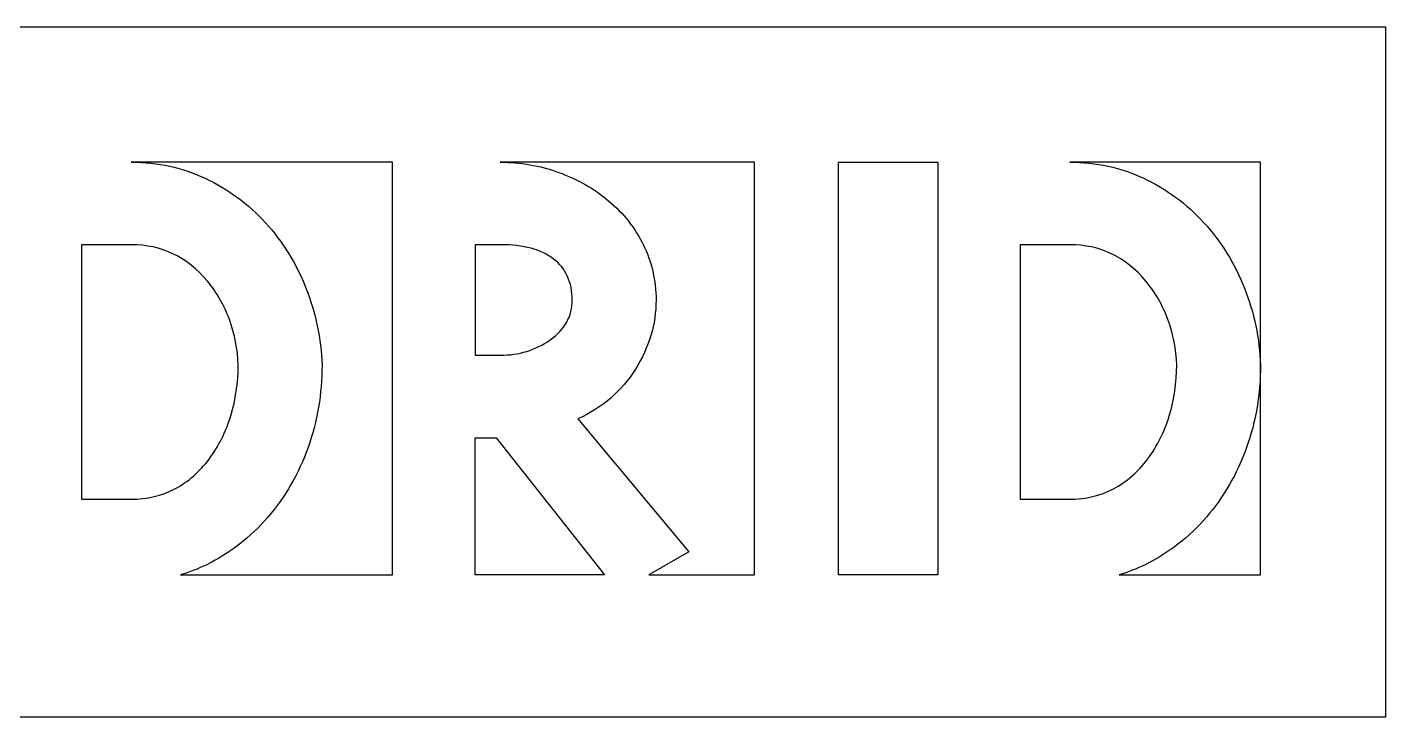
# Model space of a CAD drawing. Extents: x 0 to 338, y -186 to -55.
# Drawn here: x 264.3 to 337.4, y -185.8 to -148.7 of the extents above; entities that cross this region are included whole.
import ezdxf

# ---------------------------------------------------------------- set-up
doc = ezdxf.new("R2010")
doc.units = 0
doc.layers.add('CALQUE_1', color=7, linetype='CONTINUOUS')

msp = doc.modelspace()

# ---------------------------------------------------------------- linework, layer by layer
at = {"layer": 'CALQUE_1', "color": 250}
for points in [[(-0.001, -148.695), (-0.001, -185.814), (337.439, -185.814), (337.439, -148.695), (-0.001, -148.695)], [(313.3, -155.962), (313.3, -178.171), (307.955, -178.171), (307.955, -155.962), (313.3, -155.962)], [(289.511, -170.793), (295.353, -178.171), (288.381, -178.171), (288.381, -170.793), (289.511, -170.793)]]:
    msp.add_lwpolyline(points, dxfattribs=at)
for points, knots in [([(283.94, -155.962), (283.94, -155.962), (283.94, -178.171), (283.94, -178.171), (283.94, -178.171), (272.524, -178.171), (272.524, -178.171), (273.005, -178.029), (273.473, -177.848), (273.928, -177.625), (275.182, -177.01), (276.28, -176.157), (277.221, -175.065), (278.162, -173.974), (278.884, -172.726), (279.386, -171.32), (279.887, -169.915), (280.139, -168.434), (280.139, -166.878), (280.088, -165.448), (279.8, -164.068), (279.273, -162.738), (278.746, -161.408), (278.018, -160.234), (277.09, -159.218), (276.161, -158.202), (275.082, -157.405), (273.852, -156.828), (272.623, -156.251), (271.293, -155.962), (269.862, -155.962), (269.862, -155.962), (283.94, -155.962), (283.94, -155.962)], [0, 0, 0, 0, 1, 1, 1, 2, 2, 2, 3, 3, 3, 4, 4, 4, 5, 5, 5, 6, 6, 6, 7, 7, 7, 8, 8, 8, 9, 9, 9, 10, 10, 10, 11, 11, 11, 11]), ([(303.438, -155.962), (303.438, -155.962), (303.438, -178.171), (303.438, -178.171), (303.438, -178.171), (297.737, -178.171), (297.737, -178.171), (297.737, -178.171), (299.9, -176.929), (299.9, -176.929), (299.9, -176.929), (293.915, -169.777), (293.915, -169.777), (295.245, -169.174), (296.28, -168.284), (297.02, -167.104), (297.76, -165.925), (298.131, -164.683), (298.131, -163.378), (298.131, -162.324), (297.905, -161.339), (297.453, -160.423), (297.002, -159.507), (296.381, -158.716), (295.59, -158.051), (294.799, -157.387), (293.896, -156.872), (292.88, -156.508), (291.863, -156.144), (290.816, -155.962), (289.737, -155.962), (289.737, -155.962), (303.438, -155.962), (303.438, -155.962)], [0, 0, 0, 0, 1, 1, 1, 2, 2, 2, 3, 3, 3, 4, 4, 4, 5, 5, 5, 6, 6, 6, 7, 7, 7, 8, 8, 8, 9, 9, 9, 10, 10, 10, 11, 11, 11, 11]), ([(330.69, -166.878), (330.69, -166.878), (330.69, -178.171), (330.69, -178.171), (330.69, -178.171), (323.076, -178.171), (323.076, -178.171), (323.557, -178.029), (324.025, -177.848), (324.48, -177.625), (325.734, -177.01), (326.832, -176.157), (327.773, -175.065), (328.714, -173.974), (329.435, -172.726), (329.938, -171.32), (330.439, -169.915), (330.69, -168.434), (330.69, -166.878), (330.64, -165.448), (330.352, -164.068), (329.825, -162.738), (329.298, -161.408), (328.57, -160.234), (327.641, -159.218), (326.713, -158.202), (325.634, -157.405), (324.404, -156.828), (323.175, -156.251), (321.845, -155.962), (320.414, -155.962), (320.414, -155.962), (330.69, -155.962), (330.69, -155.962), (330.69, -155.962), (330.69, -166.878), (330.69, -166.878)], [0, 0, 0, 0, 1, 1, 1, 2, 2, 2, 3, 3, 3, 4, 4, 4, 5, 5, 5, 6, 6, 6, 7, 7, 7, 8, 8, 8, 9, 9, 9, 10, 10, 10, 11, 11, 11, 12, 12, 12, 12]), ([(267.19, -160.404), (267.19, -160.404), (269.862, -160.404), (269.862, -160.404), (271.493, -160.404), (272.861, -161.057), (273.965, -162.361), (274.467, -162.963), (274.862, -163.654), (275.151, -164.431), (275.439, -165.21), (275.596, -166.025), (275.622, -166.878), (275.622, -167.832), (275.49, -168.742), (275.226, -169.607), (274.963, -170.473), (274.574, -171.251), (274.06, -171.941), (273.545, -172.631), (272.93, -173.164), (272.215, -173.541), (271.5, -173.917), (270.715, -174.106), (269.862, -174.106), (269.862, -174.106), (267.19, -174.106), (267.19, -174.106), (267.19, -174.106), (267.19, -160.404), (267.19, -160.404)], [0, 0, 0, 0, 1, 1, 1, 2, 2, 2, 3, 3, 3, 4, 4, 4, 5, 5, 5, 6, 6, 6, 7, 7, 7, 8, 8, 8, 9, 9, 9, 10, 10, 10, 10]), ([(289.737, -160.404), (290.991, -160.404), (291.951, -160.661), (292.616, -161.175), (293.281, -161.69), (293.614, -162.424), (293.614, -163.378), (293.614, -164.256), (293.219, -164.971), (292.428, -165.523), (291.638, -166.075), (290.74, -166.351), (289.737, -166.351), (289.737, -166.351), (288.381, -166.351), (288.381, -166.351), (288.381, -166.351), (288.381, -160.404), (288.381, -160.404), (288.381, -160.404), (289.737, -160.404), (289.737, -160.404)], [0, 0, 0, 0, 1, 1, 1, 2, 2, 2, 3, 3, 3, 4, 4, 4, 5, 5, 5, 6, 6, 6, 7, 7, 7, 7]), ([(320.414, -174.106), (320.414, -174.106), (317.742, -174.106), (317.742, -174.106), (317.742, -174.106), (317.742, -160.404), (317.742, -160.404), (317.742, -160.404), (320.414, -160.404), (320.414, -160.404), (322.045, -160.404), (323.413, -161.057), (324.517, -162.361), (325.019, -162.963), (325.414, -163.654), (325.703, -164.431), (325.991, -165.21), (326.148, -166.025), (326.174, -166.878), (326.174, -167.832), (326.042, -168.742), (325.778, -169.607), (325.515, -170.473), (325.125, -171.251), (324.611, -171.941), (324.097, -172.631), (323.482, -173.164), (322.767, -173.541), (322.052, -173.917), (321.267, -174.106), (320.414, -174.106)], [0, 0, 0, 0, 1, 1, 1, 2, 2, 2, 3, 3, 3, 4, 4, 4, 5, 5, 5, 6, 6, 6, 7, 7, 7, 8, 8, 8, 9, 9, 9, 10, 10, 10, 10])]:
    msp.add_open_spline(points, degree=3, knots=knots, dxfattribs=at)

doc.saveas('drawing.dxf')
